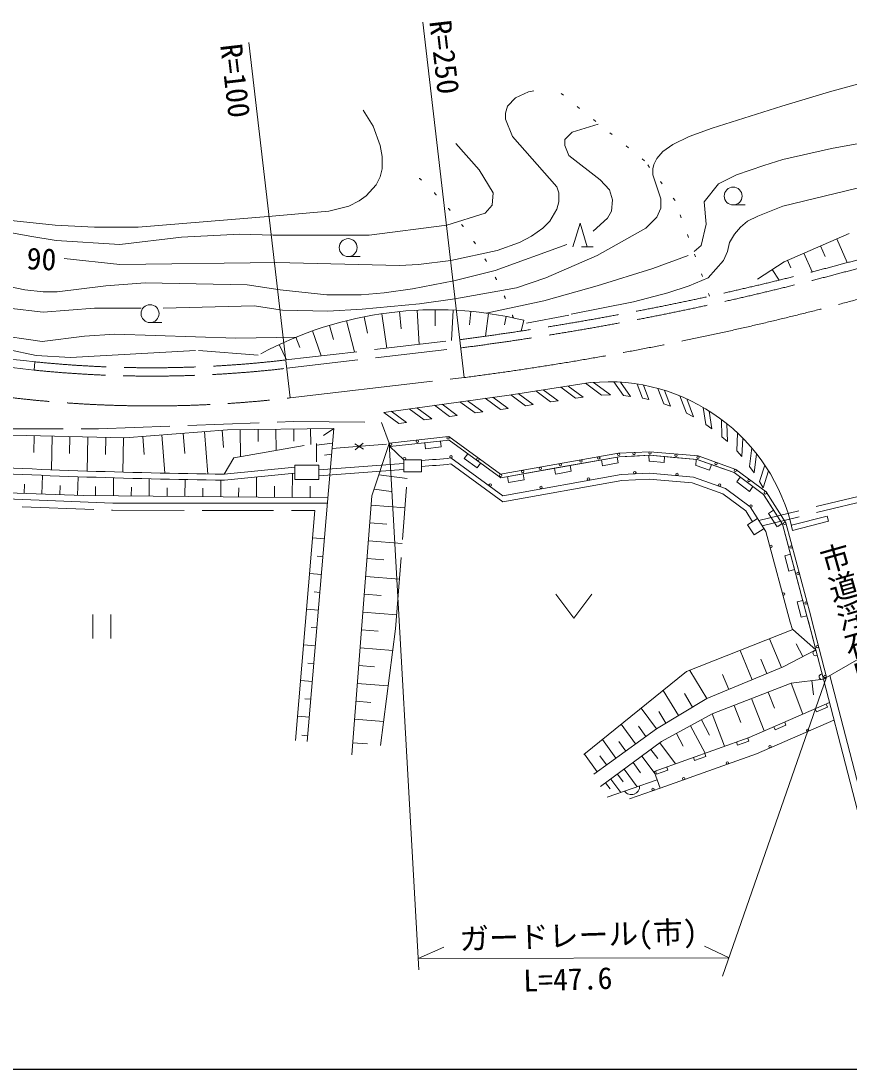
# Model space of a CAD drawing. Units: millimetres, scale not verified. Extents: x 40000 to 680000, y 20000 to 380000.
# Drawn here: x 391105 to 460566, y 205000 to 292884 of the extents above; entities that cross this region are included whole.
import ezdxf
from ezdxf.enums import TextEntityAlignment as Align

# ---------------------------------------------------------------- set-up
doc = ezdxf.new("R2010")
doc.units = ezdxf.units.MM
doc.header["$LTSCALE"] = 1000
for name, pattern in [('CHAIN', [18.5, 12, -1.5, 3.5, -1.5]), ('DASHED', [7.5, 6, -1.5]), ('DOTTED', [1.75, 0.25, -1.5])]:
    doc.linetypes.add(name, pattern=pattern)
for name, color, linetype, lineweight in [('M-BGD', 7, 'Continuous', 13), ('M-BMK', 2, 'CHAIN', 13), ('M-STR-HTXT', 7, 'Continuous', 13), ('M-STR-STRC', 7, 'Continuous', 13), ('M-TTL-BAND', 7, 'Continuous', 25)]:
    doc.layers.add(name, color=color, linetype=linetype, lineweight=lineweight)
doc.styles.add('@ＭＳ ゴシック', font='')
doc.styles.add('ＭＳ ゴシック', font='')
doc.styles.get('@ＭＳ ゴシック').set_extended_font_data('@MS Gothic')
doc.styles.get('ＭＳ ゴシック').set_extended_font_data('MS Gothic')

# ---------------------------------------------------------------- blocks, each defined once
blk = doc.blocks.new('広葉樹林')
at = {"color": 7, "linetype": 'Continuous', "lineweight": 13}
blk.add_line((0, 0), (1, 0), dxfattribs=at)
blk.add_circle((0, 0.75), 0.75, dxfattribs=at)
blk = doc.blocks.new('針葉樹林')
at = {"color": 7, "linetype": 'Continuous', "lineweight": 13}
for p, q in [((-0.6, 0), (0, 2)), ((0, 2), (0.6, 0)), ((0.1, 0), (1.1, 0))]:
    blk.add_line(p, q, dxfattribs=at)
blk = doc.blocks.new('田')
at = {"color": 7, "linetype": 'Continuous', "lineweight": 13}
for p, q in [((-0.75, 2), (-0.75, 0)), ((0.75, 0), (0.75, 2))]:
    blk.add_line(p, q, dxfattribs=at)

msp = doc.modelspace()

# ---------------------------------------------------------------- linework, layer by layer
at = {"layer": 'M-BGD', "linetype": 'DOTTED'}
for p, q in [((443415, 281158), (435919, 287206)), ((445971, 277836), (443415, 281158)), ((448873, 269802), (445971, 277836))]:
    msp.add_line(p, q, dxfattribs=at)
at = {"layer": 'M-BGD'}
for p, q in [((458919, 286933), (454940, 285747)), ((454940, 285747), (449098, 283885)), ((460566, 275076), (455115, 272691)), ((459534, 274625), (460412, 272617)), ((456785, 273422), (457475, 271844)), ((458159, 274023), (458552, 273127)), ((455115, 272691), (452900, 271243)), ((455411, 272821), (455691, 272182)), ((454130, 272047), (454714, 271153)), ((419888, 268078), (420160, 266699)), ((421366, 268334), (421793, 265446)), ((422854, 268517), (422997, 267077)), ((424350, 268629), (424495, 265761)), ((425849, 268669), (425852, 267311)), ((427349, 268636), (427231, 266081)), ((428845, 268531), (428739, 267415)), ((430334, 268353), (430061, 266449)), ((431813, 268105), (431678, 267404)), ((437075, 268221), (433519, 267544)), ((416977, 267356), (417331, 266178)), ((418424, 267752), (419075, 265128)), ((433279, 267785), (433059, 266883)), ((414150, 266356), (414494, 265514)), ((415551, 266890), (416289, 264803)), ((412776, 265755), (413378, 264463)), ((392371, 264835), (395250, 264665)), ((405749, 265258), (395250, 264665)), ((406003, 265258), (411008, 264861)), ((392202, 263606), (392273, 264302)), ((399807, 257935), (408440, 258610)), ((406496, 258458), (406775, 254895)), ((407991, 258575), (408105, 257118)), ((408440, 258610), (417348, 258715)), ((409490, 258623), (409516, 256350)), ((410990, 258640), (411001, 257625)), ((412489, 258658), (412510, 256868)), ((413988, 258676), (414000, 257660)), ((415397, 258692), (415412, 257369)), ((417348, 258715), (416474, 258120)), ((417348, 258715), (416829, 252543)), ((421336, 259217), (421993, 257475)), ((388602, 258186), (399807, 257935)), ((392218, 258105), (392186, 256709)), ((393717, 258071), (393654, 255251)), ((395217, 258038), (395185, 256617)), ((396716, 258004), (396652, 255143)), ((398216, 257970), (398184, 256533)), ((399716, 257937), (399651, 255051)), ((401324, 258053), (401444, 256530)), ((402933, 258179), (403185, 254962)), ((404714, 258319), (404847, 256624)), ((426980, 258033), (422009, 257495)), ((427013, 257735), (422042, 257196)), ((422042, 257196), (427013, 257735)), ((424971, 257514), (425025, 257016)), ((426350, 257160), (426297, 257657)), ((431328, 254872), (426982, 258034)), ((431358, 254573), (427013, 257735)), ((427013, 257735), (431358, 254573)), ((415891, 257311), (417244, 257476)), ((421766, 257384), (417190, 257022)), ((419850, 256982), (419106, 257424)), ((419811, 257480), (419145, 256926)), ((421993, 257452), (420551, 253072)), ((422042, 257196), (423210, 256089)), ((425025, 257016), (426350, 257160)), ((441241, 256644), (431328, 254872)), ((443860, 256763), (441241, 256644)), ((447903, 256406), (443860, 256763)), ((416090, 255236), (423190, 255766)), ((417167, 256557), (416570, 256476)), ((424710, 256089), (423210, 256089)), ((423210, 256089), (423210, 255089)), ((424710, 255089), (424710, 256089)), ((431512, 253077), (427166, 256238)), ((428587, 256590), (428292, 256185)), ((428292, 256185), (429371, 255401)), ((429371, 255401), (429665, 255805)), ((441275, 256345), (431358, 254573)), ((436317, 255459), (441275, 256345)), ((439797, 256081), (439885, 255589)), ((439885, 255589), (441198, 255824)), ((441198, 255824), (441110, 256316)), ((443854, 256463), (441275, 256345)), ((441275, 256345), (442564, 256404)), ((442564, 256404), (443854, 256463)), ((443771, 256459), (443794, 255959)), ((443794, 255959), (443843, 255962)), ((443843, 255962), (445055, 255855)), ((447839, 256111), (443854, 256463)), ((443854, 256463), (445846, 256287)), ((445055, 255855), (445099, 256353)), ((445846, 256287), (447839, 256111)), ((447756, 256118), (447712, 255620)), ((450926, 255017), (447839, 256111)), ((447839, 256111), (449383, 255564)), ((451069, 255284), (447903, 256406)), ((408162, 254875), (414090, 255461)), ((408183, 254375), (414090, 254958)), ((413859, 252925), (413878, 254937)), ((416090, 255647), (414090, 255647)), ((414090, 255647), (414090, 254447)), ((416090, 254447), (416090, 255647)), ((416090, 254735), (423190, 255265)), ((423210, 255089), (424710, 255089)), ((431527, 252571), (427176, 255737)), ((431358, 254573), (436317, 255459)), ((433322, 254416), (433234, 254908)), ((435859, 255378), (435947, 254885)), ((435947, 254885), (436405, 254967)), ((436405, 254967), (437260, 255120)), ((437260, 255120), (437172, 255612)), ((443822, 254960), (441441, 254851)), ((447518, 254633), (443822, 254960)), ((447712, 255620), (447732, 255618)), ((447732, 255618), (448850, 255222)), ((448850, 255222), (449017, 255693)), ((449383, 255564), (450926, 255017)), ((453388, 253180), (450926, 255017)), ((450926, 255017), (452157, 254099)), ((453611, 253388), (451069, 255284)), ((391363, 253257), (391390, 254050)), ((392862, 253206), (392915, 254779)), ((395860, 253104), (395913, 254668)), ((398860, 253064), (398874, 254573)), ((401860, 253037), (401873, 254493)), ((404860, 253009), (404873, 254428)), ((407859, 252981), (407872, 254379)), ((410859, 252953), (410875, 254641)), ((414090, 254447), (416090, 254447)), ((421127, 254822), (423511, 254517)), ((441441, 254851), (431512, 253077)), ((441497, 254353), (431527, 252571)), ((431922, 254674), (432010, 254182)), ((432010, 254182), (433322, 254416)), ((443811, 254459), (441497, 254353)), ((447410, 254141), (443811, 254459)), ((449973, 253233), (447410, 254141)), ((450211, 253679), (447518, 254633)), ((451440, 254633), (451141, 254233)), ((451141, 254233), (451858, 253698)), ((452157, 254099), (453388, 253180)), ((383290, 253531), (396353, 253088)), ((394361, 253155), (394388, 253939)), ((397360, 253078), (397367, 253846)), ((400360, 253051), (400367, 253792)), ((403360, 253023), (403366, 253741)), ((406360, 252995), (406366, 253699)), ((409359, 252967), (409367, 253738)), ((412359, 252939), (412368, 253864)), ((415359, 252911), (415368, 253888)), ((420730, 253617), (422156, 253434)), ((451900, 251795), (449973, 253233)), ((452272, 252141), (450211, 253679)), ((451858, 253698), (452210, 253435)), ((452210, 253435), (452509, 253836)), ((454990, 250680), (453388, 253180)), ((453388, 253180), (454189, 251930)), ((455267, 250802), (453611, 253388)), ((383774, 253040), (398809, 252449)), ((396353, 253088), (416859, 252897)), ((398809, 252449), (416821, 252445)), ((416829, 252543), (415126, 232454)), ((420551, 253072), (418847, 231351)), ((420489, 252287), (423320, 252065)), ((415767, 251846), (414129, 232539)), ((452477, 250894), (451900, 251795)), ((453600, 250067), (452272, 252141)), ((454235, 251858), (453814, 251589)), ((453814, 251589), (454527, 250476)), ((454189, 251930), (454990, 250680)), ((420372, 250791), (421788, 250680)), ((452055, 250627), (452899, 251162)), ((452594, 249785), (452055, 250627)), ((454595, 250506), (454954, 250736)), ((457061, 242904), (454990, 250680)), ((454990, 250680), (456025, 246792)), ((457350, 242981), (455267, 250802)), ((452594, 249785), (453439, 250320)), ((455624, 242470), (453600, 250067)), ((416567, 249456), (415571, 249541)), ((420254, 249296), (423088, 249074)), ((416441, 247962), (415943, 248004)), ((455659, 248167), (455176, 248038)), ((455176, 248038), (455519, 246750)), ((420137, 247800), (421554, 247689)), ((416314, 246467), (415318, 246551)), ((420020, 246305), (422855, 246083)), ((455519, 246750), (456002, 246879)), ((456025, 246792), (457061, 242904)), ((416187, 244972), (415689, 245014)), ((419903, 244810), (421320, 244698)), ((435978, 244814), (437478, 242814)), ((437478, 242814), (438978, 244814)), ((416060, 243478), (415064, 243562)), ((456688, 244302), (456205, 244173)), ((456205, 244173), (456548, 242885)), ((419785, 243314), (422622, 243092)), ((456548, 242885), (457031, 243013)), ((457061, 242904), (457161, 242526)), ((457061, 242904), (457467, 241344)), ((457350, 242981), (457451, 242603)), ((457452, 242602), (458682, 237846)), ((415934, 241983), (415436, 242025)), ((419668, 241819), (421063, 241709)), ((421253, 232127), (422531, 241923)), ((455854, 241846), (446945, 238329)), ((455829, 241864), (455624, 242470)), ((455854, 241846), (457773, 240162)), ((457161, 242526), (457773, 240162)), ((454900, 238665), (453901, 241075)), ((457467, 241344), (457773, 240162)), ((415807, 240488), (414811, 240573)), ((419551, 240323), (422294, 240108)), ((452448, 237648), (451431, 240100)), ((457773, 240162), (455034, 238720)), ((456701, 239597), (456138, 240666)), ((457773, 240162), (458412, 237690)), ((457773, 240162), (458412, 237690)), ((457773, 240162), (458412, 237690)), ((453674, 238156), (453170, 239372)), ((415680, 238994), (415182, 239036)), ((419433, 238828), (420767, 238723)), ((446945, 238329), (438310, 231374)), ((448625, 236063), (447201, 238430)), ((455034, 238720), (448625, 236063)), ((415553, 237499), (414557, 237584)), ((419316, 237333), (421906, 237129)), ((455698, 237352), (449094, 234773)), ((450472, 236835), (449959, 238071)), ((458412, 237690), (455698, 237352)), ((455698, 237352), (456677, 234751)), ((457447, 237570), (457594, 236391)), ((458412, 237690), (463327, 218695)), ((458952, 238001), (463908, 218845)), ((446258, 234638), (444986, 236751)), ((447442, 235351), (446757, 236488)), ((453786, 236606), (454310, 235264)), ((415427, 236004), (414928, 236047)), ((419199, 235837), (420455, 235739)), ((448625, 236063), (444405, 233523)), ((458921, 235723), (452201, 232810)), ((452396, 236063), (453454, 233353)), ((444405, 233523), (443143, 235267)), ((445202, 234002), (444609, 234986)), ((449094, 234773), (444835, 232468)), ((449094, 234773), (450122, 232064)), ((450926, 235482), (451477, 234070)), ((415300, 234510), (414304, 234594)), ((419081, 234342), (421517, 234151)), ((442662, 232261), (441464, 233915)), ((447254, 233777), (448496, 231483)), ((448181, 234275), (448869, 233004)), ((459302, 234253), (452797, 231434)), ((415168, 232949), (414669, 232991)), ((444405, 233523), (439170, 229733)), ((443534, 232892), (442919, 233741)), ((446080, 233142), (446662, 232067)), ((418927, 232367), (420183, 232268)), ((444835, 232468), (439717, 228678)), ((441008, 231064), (439872, 232632)), ((441835, 231662), (441252, 232468)), ((452196, 232805), (444230, 229958)), ((444694, 232363), (446005, 230592)), ((439439, 229928), (438362, 231416)), ((440223, 230496), (439670, 231260)), ((443188, 231249), (444303, 229743)), ((443941, 231806), (444516, 231030)), ((452797, 231434), (444716, 228539)), ((442447, 230700), (443082, 229843)), ((441141, 229733), (441625, 229080)), ((441706, 230151), (442804, 228669)), ((444230, 229958), (444716, 228539)), ((440147, 228996), (440515, 228499)), ((440272, 227789), (444473, 229248)), ((444470, 229247), (440272, 227789)), ((444470, 229247), (440272, 227789)), ((440577, 229315), (441413, 228186)), ((444716, 228539), (442163, 227652))]:
    msp.add_line(p, q, dxfattribs=at)
at = {"layer": 'M-BGD', "linetype": 'DASHED'}
for p, q in [((413325, 264457), (427904, 266160)), ((413406, 263761), (427989, 265465)), ((397601, 258686), (413953, 259285)), ((413953, 259285), (421336, 259217)), ((388656, 258686), (397601, 258686)), ((408959, 256254), (415891, 257452)), ((415891, 257452), (415891, 255911)), ((408162, 254875), (408959, 256254)), ((422531, 241923), (423454, 253778)), ((463638, 253570), (453001, 251004)), ((383721, 252442), (398797, 251849)), ((463665, 253062), (453286, 250558)), ((398797, 251849), (415767, 251846)), ((458412, 237690), (464796, 241364))]:
    msp.add_line(p, q, dxfattribs=at)
at = {"layer": 'M-BGD'}
for points in [[(467894, 288965), (462306, 287864), (458919, 286933)], [(476191, 287441), (472635, 285663), (468741, 284054), (466624, 283461), (463237, 282953), (459089, 282191), (455025, 281260), (453416, 280752), (451130, 279990), (449606, 279228), (448421, 277704), (448590, 275841), (448167, 274063), (447574, 273555)], [(434112, 287017), (433689, 286933), (432588, 286425), (431911, 285747), (431741, 285155), (431741, 284647), (432334, 283207), (436059, 278974), (436229, 278466), (436229, 277704), (436059, 277111), (435467, 276095), (434874, 275503), (433943, 274825), (432927, 274317), (431064, 273640), (427169, 272793)], [(419803, 285409), (420650, 284054), (421243, 282445), (421412, 281514), (421412, 280498), (421243, 279821), (420904, 279143), (420057, 278212), (419465, 277789), (418618, 277365), (416925, 276942), (412183, 276519)], [(439531, 284223), (437329, 283546), (436737, 282953), (436737, 282445), (437075, 281599), (439700, 279567), (440462, 278720), (440716, 277873), (440631, 276942), (440293, 276349), (439107, 275249)], [(449098, 283885), (447151, 283207), (445796, 282530), (444949, 281937), (444441, 281345), (444187, 280837), (444103, 280498), (444103, 279990), (444780, 277958), (444780, 277196), (444441, 276434), (443510, 275503), (439446, 273217)], [(427593, 282615), (429540, 280413), (430725, 278466), (430641, 277450), (430048, 276773), (426831, 275757)], [(462052, 279059), (455025, 277365), (452908, 276519), (452061, 276095), (451469, 275587), (450961, 274995), (450537, 274317), (450368, 273555), (450029, 272793), (448759, 271354), (447151, 270677), (445373, 270084), (442494, 269322), (437245, 268306)], [(380433, 277196), (393980, 275757), (397282, 275587), (400923, 275587), (412183, 276519)], [(380095, 276180), (386783, 275757), (391863, 274825), (394065, 274487), (399399, 274148), (404563, 274741), (409474, 274995), (412268, 274910)], [(426831, 275757), (420311, 274910), (412268, 274910)], [(436906, 274148), (430895, 271947), (427423, 271100)], [(394742, 272963), (399399, 272455), (412522, 272624)], [(427169, 272793), (424460, 272455), (422851, 272370), (412522, 272624)], [(439446, 273217), (435128, 271354), (432673, 270507), (427508, 269576)], [(447066, 273217), (444103, 272116), (439446, 270677), (434959, 269407), (430121, 268383)], [(412861, 270338), (410067, 270761), (401515, 270931), (398213, 270677), (394149, 270169), (392964, 270169), (391440, 270338), (383651, 271947), (379079, 272116)], [(427423, 271100), (423952, 270423), (421581, 270084), (419634, 269915), (416755, 269915), (412861, 270338)], [(378571, 270338), (379502, 270507), (384667, 270084), (390085, 268814), (392964, 268475), (397282, 268814), (401177, 268814)], [(378317, 269322), (379417, 269237), (382296, 268560), (388646, 266613), (392879, 266020), (396435, 266443), (398975, 266613), (409135, 266274), (414214, 266382)], [(403039, 268814), (410659, 268983), (413030, 268645)], [(427508, 269576), (424545, 269153), (419719, 268729), (416840, 268560), (413030, 268645)], [(377893, 267883), (379417, 267798), (384413, 267036), (390001, 265343), (392371, 264835)], [(458641, 235600), (458749, 235351), (457832, 234952), (457722, 235204)], [(455168, 234093), (455276, 233844), (454359, 233445), (454249, 233698)], [(452066, 232757), (452157, 232502), (451215, 232167), (451122, 232427)], [(448464, 231472), (448555, 231217), (447612, 230883), (447520, 231142)], [(445275, 230325), (445365, 230070), (444423, 229736), (444331, 229995)]]:
    msp.add_lwpolyline(points, dxfattribs=at)
for centre in [(424354, 257645), (426937, 257923), (422106, 257384), (441253, 256542), (442538, 256607), (443862, 256662), (423277, 256193), (427185, 256335), (429429, 256133), (436359, 255669), (438084, 255977), (439576, 256245), (446057, 256468), (447890, 256304), (449413, 255763), (431343, 254773), (433178, 255102), (434668, 255369), (442597, 255015), (446142, 254868), (451030, 255193), (430465, 253984), (438711, 254483), (449711, 253973), (452169, 254341), (434735, 253780), (453533, 253317), (452339, 252206), (455177, 250753), (454026, 248841), (455703, 248774), (456297, 246563), (455091, 244831), (456949, 244077), (457906, 240426), (458546, 237928), (457085, 233402), (453925, 232034), (450364, 230671), (446701, 229357), (444112, 228459)]:
    msp.add_circle(centre, 100, dxfattribs=at)
at = {"layer": 'M-BGD', "linetype": 'DOTTED'}
msp.add_arc((403949, 257331), 30388, 20.52169, 49.36613, dxfattribs=at)
at = {"layer": 'M-BGD', "linetype": 'DASHED'}
for centre, radius, start, end in [((396186, 510913), 246800, 277.38394, 289.66881), ((396186, 510913), 247500, 277.38291, 289.66928), ((402094, 360603), 97500, 264.17682, 276.6626), ((402094, 360603), 96800, 264.17682, 276.6626)]:
    msp.add_arc(centre, radius, start, end, dxfattribs=at)
at = {"layer": 'M-BGD'}
for centre, radius, start, end in [((425918, 237575), 31094, 76.30585, 118.21637), ((402094, 360603), 96800, 255.31755, 264.17682), ((402094, 360603), 97500, 255.31758, 264.17682), ((422077, 257388), 126, 121.78732, 283.20293), ((420165, 324059), 68181, 273.82279, 275.89439), ((415685, 826323), 571997, 266.78188, 269.24848), ((415685, 826323), 571497, 266.78164, 269.24568), ((420165, 324059), 68681, 273.79492, 275.8594), ((457759, 239878), 217, 81.88601, 307.12574), ((458269, 237890), 217, 81.88601, 307.12574), ((458572, 237863), 111, 166.49822, 350.96523), ((442309, 228702), 694, 215.40909, 2.88868)]:
    msp.add_arc(centre, radius, start, end, dxfattribs=at)
at = {"layer": 'M-BMK'}
msp.add_line((413696, 261278), (428295, 262984), dxfattribs=at)
for centre, radius, start, end in [((396186, 510913), 250000, 277.3793, 285.39587), ((402094, 360603), 100000, 255.31771, 276.66216)]:
    msp.add_arc(centre, radius, start, end, dxfattribs=at)
at = {"layer": 'M-STR-HTXT'}
for p, q in [((428295, 262984), (424814, 292781)), ((413696, 261278), (410215, 291076)), ((421991, 257479), (424484, 213306)), ((458682, 237846), (449961, 212794)), ((424429, 214282), (426572, 215216)), ((450519, 214329), (448448, 215293)), ((424429, 214282), (450519, 214329))]:
    msp.add_line(p, q, dxfattribs=at)
at = {"layer": 'M-STR-STRC'}
for p, q in [((432043, 261516), (438884, 262557)), ((436164, 261030), (434911, 261952)), ((437632, 261254), (436379, 262176)), ((438261, 261349), (437008, 262271)), ((439806, 261516), (438455, 262510)), ((440552, 261526), (439123, 262577)), ((440836, 262620), (441644, 261472)), ((441406, 262593), (442239, 261408)), ((442797, 262440), (443246, 261244)), ((443311, 262352), (443770, 261130)), ((444539, 262069), (445025, 260773)), ((445079, 261911), (445580, 260576)), ((421531, 260066), (432043, 261516)), ((429835, 260101), (428564, 261036)), ((431327, 260307), (430056, 261242)), ((431970, 260392), (430695, 261330)), ((433438, 260616), (432185, 261538)), ((434067, 260711), (432814, 261633)), ((435535, 260935), (434282, 261857)), ((435535, 260935), (436164, 261030)), ((437632, 261254), (438261, 261349)), ((439806, 261516), (440552, 261526)), ((441644, 261472), (442239, 261408)), ((443246, 261244), (443770, 261130)), ((446375, 261444), (446921, 259991)), ((446950, 261195), (447520, 259676)), ((423441, 259219), (422170, 260154)), ((424933, 259425), (423662, 260360)), ((425572, 259513), (424302, 260448)), ((427064, 259719), (425794, 260654)), ((427704, 259807), (426433, 260742)), ((429195, 260013), (427925, 260948)), ((431327, 260307), (431970, 260392)), ((433438, 260616), (434067, 260711)), ((445025, 260773), (445580, 260576)), ((448342, 260473), (448553, 259045)), ((448842, 260169), (449060, 258690)), ((422802, 259131), (421531, 260066)), ((424933, 259425), (425572, 259513)), ((427064, 259719), (427704, 259807)), ((429195, 260013), (429835, 260101)), ((446921, 259991), (447520, 259676)), ((449861, 259466), (449903, 258026)), ((422802, 259131), (423441, 259219)), ((448553, 259045), (449060, 258690)), ((450322, 259107), (450365, 257616)), ((449903, 258026), (450365, 257616)), ((451212, 258330), (451142, 256842)), ((451643, 257909), (451570, 256362)), ((451142, 256842), (451570, 256362)), ((452405, 257078), (452224, 255536)), ((452801, 256594), (452613, 254983)), ((452224, 255536), (452613, 254983)), ((453497, 255639), (453064, 254263)), ((453814, 255148), (453366, 253723)), ((453064, 254263), (453366, 253723))]:
    msp.add_line(p, q, dxfattribs=at)
at = {"layer": 'M-STR-STRC', "linetype": 'DASHED'}
for p, q in [((455728, 250605), (458732, 251366)), ((458732, 251366), (458842, 250930)), ((455830, 250166), (458842, 250930))]:
    msp.add_line(p, q, dxfattribs=at)
at = {"layer": 'M-STR-STRC'}
msp.add_arc((440374, 246812), 15815, 12.24521, 95.40608, dxfattribs=at)
at = {"layer": 'M-TTL-BAND'}
msp.add_line((40000, 205000), (579000, 205000), dxfattribs=at)

# ---------------------------------------------------------------- block references
at = {"layer": 'M-BGD', "xscale": 1000, "yscale": 1000}
for name, p in [('広葉樹林', (450847, 277455)), ('針葉樹林', (438011, 273942)), ('広葉樹林', (418554, 273131)), ('広葉樹林', (401935, 267591)), ('田', (397881, 241109))]:
    msp.add_blockref(name, p, dxfattribs=at)

# ---------------------------------------------------------------- texts
at = {"layer": 'M-BGD', "style": 'ＭＳ ゴシック'}
msp.add_text('90', height=1833, rotation=357.337, dxfattribs=at).set_placement((392763, 271463), align=Align.BOTTOM_CENTER)
at = {"layer": 'M-BGD', "style": '@ＭＳ ゴシック'}
msp.add_text('市道浮石原橋', height=1833, rotation=285.844, dxfattribs=at).set_placement((457643, 248662), align=Align.BOTTOM_LEFT)
at = {"layer": 'M-STR-HTXT', "style": 'ＭＳ ゴシック'}
for s, p in [('R=250', (424814, 292781)), ('R=100', (407272, 290800))]:
    msp.add_text(s, height=1833, rotation=276.663, dxfattribs=at).set_placement(p, align=Align.BOTTOM_LEFT)
for s, p in [('ガードレール(市)', (437916, 214749)), ('L=47.6', (437024, 211059))]:
    msp.add_text(s, height=1833, rotation=1.844, dxfattribs=at).set_placement(p, align=Align.BOTTOM_CENTER)

doc.saveas('drawing.dxf')
